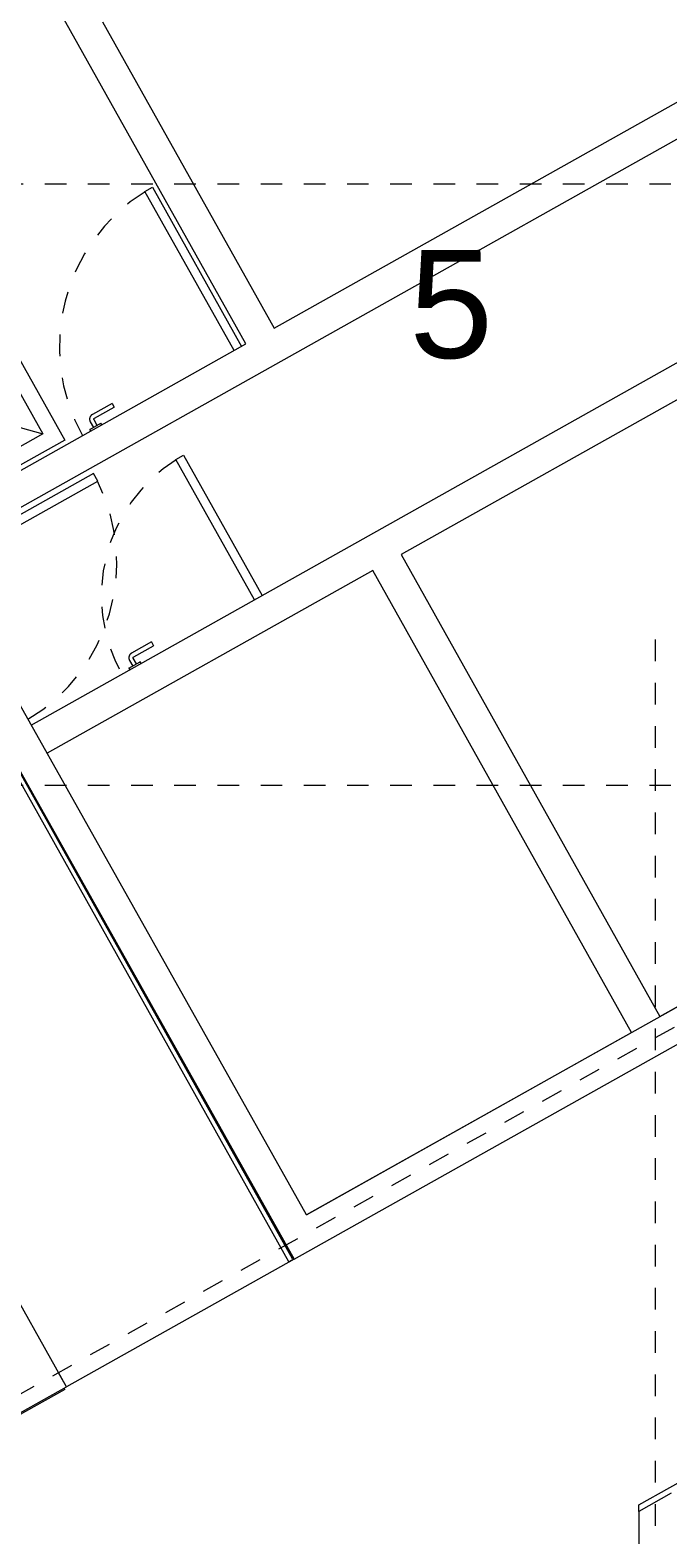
# Model space of a CAD drawing. Header units: metres. Extents: x -10 to 246, y 16 to 113.
# Drawn here: x 8.02 to 10.97, y 52.37 to 59.34 of the extents above; entities that cross this region are included whole.
import ezdxf

# ---------------------------------------------------------------- set-up
doc = ezdxf.new("R2010")
doc.units = ezdxf.units.M
doc.linetypes.add('LineaDiscontinua-1_5mm', pattern=[0.003, 0.0015, -0.0015])
doc.linetypes.add('LíneaDeRejilla', pattern=[0.021, 0.012, -0.003, 0.003, -0.003])
for name, color, linetype, lineweight in [('A-DETL-3', 151, 'Continuous', 5), ('A-MURO', 113, 'Continuous', 9), ('A-PISO', 51, 'Continuous', 9), ('A-PUER', 31, 'Continuous', 5), ('A-TEXT-NOTA', 2, 'Continuous', 5), ('A-WALL', 113, 'Continuous', 18), ('H-HID-APAR', 6, 'Continuous', 5), ('S-REJI', 1, 'Continuous', 5)]:
    doc.layers.add(name, color=color, linetype=linetype, lineweight=lineweight)
doc.styles.add('Arial_3', font='Arial.ttf', dxfattribs={"height": 0.5})

# ---------------------------------------------------------------- blocks, each defined once
blk = doc.blocks.new('Puerta-Batiente-ConVentanaSuperior - 900x2200-HojaConDilataciones_3_-V33-Nivel 2')
at = {"layer": 'A-PUER'}
for p, q in [((-0.382, 0.919), (-0.422, 0.919)), ((-0.422, 0.919), (-0.422, 0.0967)), ((-0.382, 0.0967), (-0.382, 0.919))]:
    blk.add_line(p, q, dxfattribs=at)
at = {"layer": 'A-PUER', "linetype": 'LineaDiscontinua-1_5mm'}
blk.add_arc((-0.422, 0.075), 0.844, 1.58052, 87.28354, dxfattribs=at)
blk = doc.blocks.new('Puerta-Batiente-HojaLisa - 900x2200-1042010-Nivel 2')
at = {"layer": 'A-PUER'}
for p, q in [((-0.422, -0.919), (-0.422, -0.075)), ((-0.382, -0.075), (-0.382, -0.919)), ((-0.382, -0.919), (-0.422, -0.919))]:
    blk.add_line(p, q, dxfattribs=at)
at = {"layer": 'A-PUER', "linetype": 'LineaDiscontinua-1_5mm'}
blk.add_arc((-0.422, -0.075), 0.844, 272.71646, 0, dxfattribs=at)
blk = doc.blocks.new('Manija-Horizontal-SinCerradura - 120-1041475-Nivel 2')
at = {"layer": 'A-PUER'}
for p, q in [((0.12, 0.008), (0.12, 0)), ((0.12, 0.008), (0.18, 0.008)), ((0.124, 0.008), (0.12, 0.008)), ((0.14, 0.038), (0.14, 0.008)), ((0.16, 0.008), (0.16, 0.038)), ((0.27, 0.063), (0.165, 0.063)), ((0.165, 0.043), (0.27, 0.043)), ((0.18, 0.008), (0.176, 0.008)), ((0.18, 0), (0.18, 0.008)), ((0.27, 0.063), (0.27, 0.043))]:
    blk.add_line(p, q, dxfattribs=at)
at = {"layer": 'A-PUER', "flags": 128}
for points in [[(0.165, 0.063), (0.164, 0.063), (0.163, 0.0629), (0.162, 0.0628), (0.161, 0.0627), (0.16, 0.0625), (0.1591, 0.0623), (0.1581, 0.062), (0.1571, 0.0617), (0.1562, 0.0614), (0.1553, 0.061), (0.1544, 0.0606), (0.1535, 0.0602), (0.1526, 0.0597), (0.1517, 0.0592), (0.1509, 0.0586), (0.1501, 0.0581), (0.1493, 0.0574), (0.1485, 0.0568), (0.1478, 0.0561), (0.1471, 0.0554), (0.1464, 0.0547), (0.1457, 0.0539), (0.1451, 0.0531), (0.1445, 0.0523), (0.144, 0.0515), (0.1434, 0.0507), (0.143, 0.0498), (0.1425, 0.0489), (0.1421, 0.048), (0.1417, 0.0471), (0.1414, 0.0461), (0.141, 0.0452), (0.1408, 0.0442), (0.1406, 0.0432), (0.1404, 0.0422), (0.1402, 0.0413), (0.1401, 0.0403), (0.14, 0.0393), (0.14, 0.0383), (0.14, 0.038)], [(0.16, 0.038), (0.16, 0.0382), (0.16, 0.0384), (0.16, 0.0386), (0.1601, 0.0388), (0.1601, 0.039), (0.1601, 0.0392), (0.1602, 0.0394), (0.1603, 0.0396), (0.1603, 0.0398), (0.1604, 0.0399), (0.1605, 0.0401), (0.1606, 0.0403), (0.1607, 0.0405), (0.1608, 0.0407), (0.1609, 0.0408), (0.161, 0.041), (0.1611, 0.0411), (0.1612, 0.0413), (0.1614, 0.0414), (0.1615, 0.0416), (0.1617, 0.0417), (0.1618, 0.0419), (0.162, 0.042), (0.1621, 0.0421), (0.1623, 0.0422), (0.1625, 0.0423), (0.1626, 0.0424), (0.1628, 0.0425), (0.163, 0.0426), (0.1632, 0.0427), (0.1634, 0.0427), (0.1636, 0.0428), (0.1638, 0.0428), (0.164, 0.0429), (0.1642, 0.0429), (0.1643, 0.043), (0.1645, 0.043), (0.1647, 0.043), (0.1649, 0.043), (0.165, 0.043)]]:
    blk.add_lwpolyline(points, dxfattribs=at)
blk = doc.blocks.new('Puerta-Batiente-HojaLisa - 800x2200-V11-Nivel 2')
at = {"layer": 'A-PUER'}
for p, q in [((-0.372, -0.819), (-0.372, -0.075)), ((-0.332, -0.075), (-0.332, -0.819)), ((-0.332, -0.819), (-0.372, -0.819))]:
    blk.add_line(p, q, dxfattribs=at)
at = {"layer": 'A-PUER', "linetype": 'LineaDiscontinua-1_5mm'}
blk.add_arc((-0.372, -0.075), 0.744, 273.0819, 0, dxfattribs=at)
blk = doc.blocks.new('M_Shower Stall-2D - poceta canecas-1754434-Nivel 2')
at = {"layer": 'H-HID-APAR'}
for p, q in [((0.0166, 0.8), (0.8, 0.8)), ((0.8, 0.8), (0.8, 0)), ((0.075, 0.725), (0.3711, 0.4289)), ((0.075, 0.075), (0.075, 0.725)), ((0.075, 0.725), (0.725, 0.725)), ((0.725, 0.725), (0.4289, 0.4289)), ((0.725, 0.725), (0.725, 0.075)), ((0.3724, 0.3724), (0.075, 0.075)), ((0.4276, 0.3724), (0.725, 0.075)), ((0.725, 0.075), (0.075, 0.075)), ((0.8, 0), (0.018, 0))]:
    blk.add_line(p, q, dxfattribs=at)
for start, end in [(360, 180), (180, 360)]:
    blk.add_arc((0.4, 0.4), 0.04, start, end, dxfattribs=at)

msp = doc.modelspace()

# ---------------------------------------------------------------- linework, layer by layer
at = {"layer": 'A-DETL-3'}
for p, q in [((9.2363, 53.6491), (6.6223, 58.2936)), ((10.8351, 52.5128), (20.1191, 57.7169)), ((7.102, 57.4487), (8.1495, 55.5801)), ((8.1495, 55.5801), (9.2293, 53.6538)), ((9.2293, 53.6538), (9.2326, 53.6557)), ((9.2326, 53.6557), (9.2358, 53.6575)), ((9.2395, 53.6509), (9.2363, 53.6491)), ((8.184, 53.0592), (8.1472, 53.1246)), ((10.8351, 52.4829), (10.8351, 52.5128))]:
    msp.add_line(p, q, dxfattribs=at)
at = {"layer": 'A-MURO'}
for p, q in [((9.0158, 57.8855), (7.35, 60.8573)), ((11.9128, 59.3375), (7.5785, 56.908)), ((8.352, 59.3764), (9.1466, 57.9589)), ((9.1466, 57.9589), (11.7016, 59.3911)), ((8.021, 56.1218), (12.3539, 58.5506)), ((9.2146, 53.6383), (6.6212, 58.2648)), ((7.505, 57.0387), (9.0158, 57.8855)), ((11.479, 57.8882), (9.7344, 56.9103)), ((9.7344, 56.9103), (10.9324, 54.7732)), ((9.6035, 56.837), (8.0945, 55.9911)), ((10.8015, 54.6998), (9.6035, 56.837)), ((10.9324, 54.7732), (12.677, 55.7511)), ((9.2962, 53.856), (10.8015, 54.6998)), ((9.2389, 53.652), (9.2146, 53.6383)), ((8.1764, 53.0477), (5.0009, 51.2677)), ((8.1764, 53.0477), (8.1733, 53.0532))]:
    msp.add_line(p, q, dxfattribs=at)
at = {"layer": 'A-PISO'}
msp.add_line((9.2395, 53.6509), (8.1839, 53.0592), dxfattribs=at)
at = {"layer": 'A-WALL'}
for p, q in [((9.2968, 53.8549), (5.7532, 60.1513)), ((5.6959, 59.9472), (9.2395, 53.6509)), ((13.6295, 56.2836), (9.2968, 53.8549)), ((9.2395, 53.6509), (13.8337, 56.2261)), ((8.1839, 53.0592), (7.2842, 54.6642)), ((4.998, 51.2733), (8.1839, 53.0592)), ((10.9851, 52.567), (10.8351, 52.4829)), ((10.8351, 52.4829), (10.8351, 49.5131))]:
    msp.add_line(p, q, dxfattribs=at)
at = {"layer": 'S-REJI', "linetype": 'LíneaDeRejilla'}
for p, q in [((50.4265, 76.824), (2.5374, 49.98)), ((50.3839, 58.6242), (6.7534, 58.6242)), ((10.9101, 56.5169), (10.9101, 50.9317)), ((50.3839, 55.8419), (6.7534, 55.8419))]:
    msp.add_line(p, q, dxfattribs=at)

# ---------------------------------------------------------------- block references
at = {"layer": 'A-PUER'}
for name, p, rotation in [('Puerta-Batiente-HojaLisa - 900x2200-1042010-Nivel 2', (8.6639, 57.6023), 209.272590305757), ('Manija-Horizontal-SinCerradura - 120-1041475-Nivel 2', (8.1911, 57.4233), 29.27259030575684), ('Puerta-Batiente-HojaLisa - 800x2200-V11-Nivel 2', (8.8022, 56.4737), 209.2725903057572), ('Puerta-Batiente-ConVentanaSuperior - 900x2200-HojaConDilataciones_3_-V33-Nivel 2', (7.7143, 56.4682), 299.2725903057571), ('Manija-Horizontal-SinCerradura - 120-1041475-Nivel 2', (8.3729, 56.3191), 29.27259030575703)]:
    msp.add_blockref(name, p, dxfattribs=dict(at, rotation=rotation))
at = {"layer": 'H-HID-APAR', "rotation": 29.27214483770348}
msp.add_blockref('M_Shower Stall-2D - poceta canecas-1754434-Nivel 2', (7.4785, 57.049), dxfattribs=at)

# ---------------------------------------------------------------- texts
at = {"layer": 'A-TEXT-NOTA', "color": 7, "insert": (9.7707, 58.3198), "char_height": 0.5, "width": 0.481013, "attachment_point": 1, "rotation": 0.18005, "style": 'Arial_3'}
msp.add_mtext('5', dxfattribs=at)

doc.saveas('drawing.dxf')
